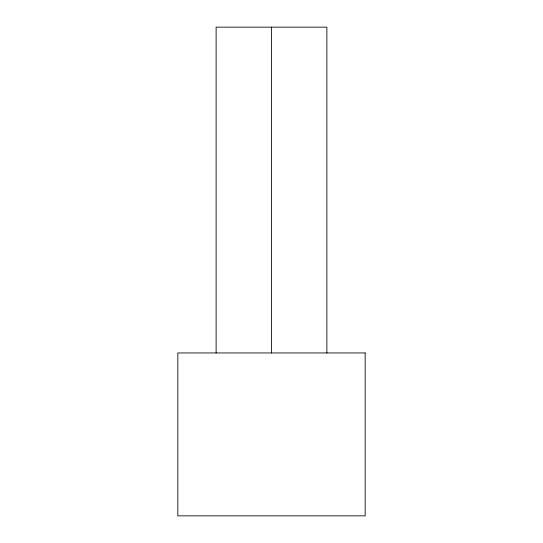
<?xml version="1.0" encoding="UTF-8"?>
<svg xmlns="http://www.w3.org/2000/svg" width="543" height="543" viewBox="0 0 543 543"><rect width="100%" height="100%" fill="white"/><g stroke="black" fill="none" stroke-linecap="round" stroke-linejoin="round"><path stroke-width="0.81" d="M326.886 352.95L326.886 27.15L216.114 27.15L216.114 352.95M271.5 27.15L271.5 352.95M365.167 352.95L177.832 352.95L177.832 515.85L365.167 515.85L365.167 352.95"/></g></svg>
